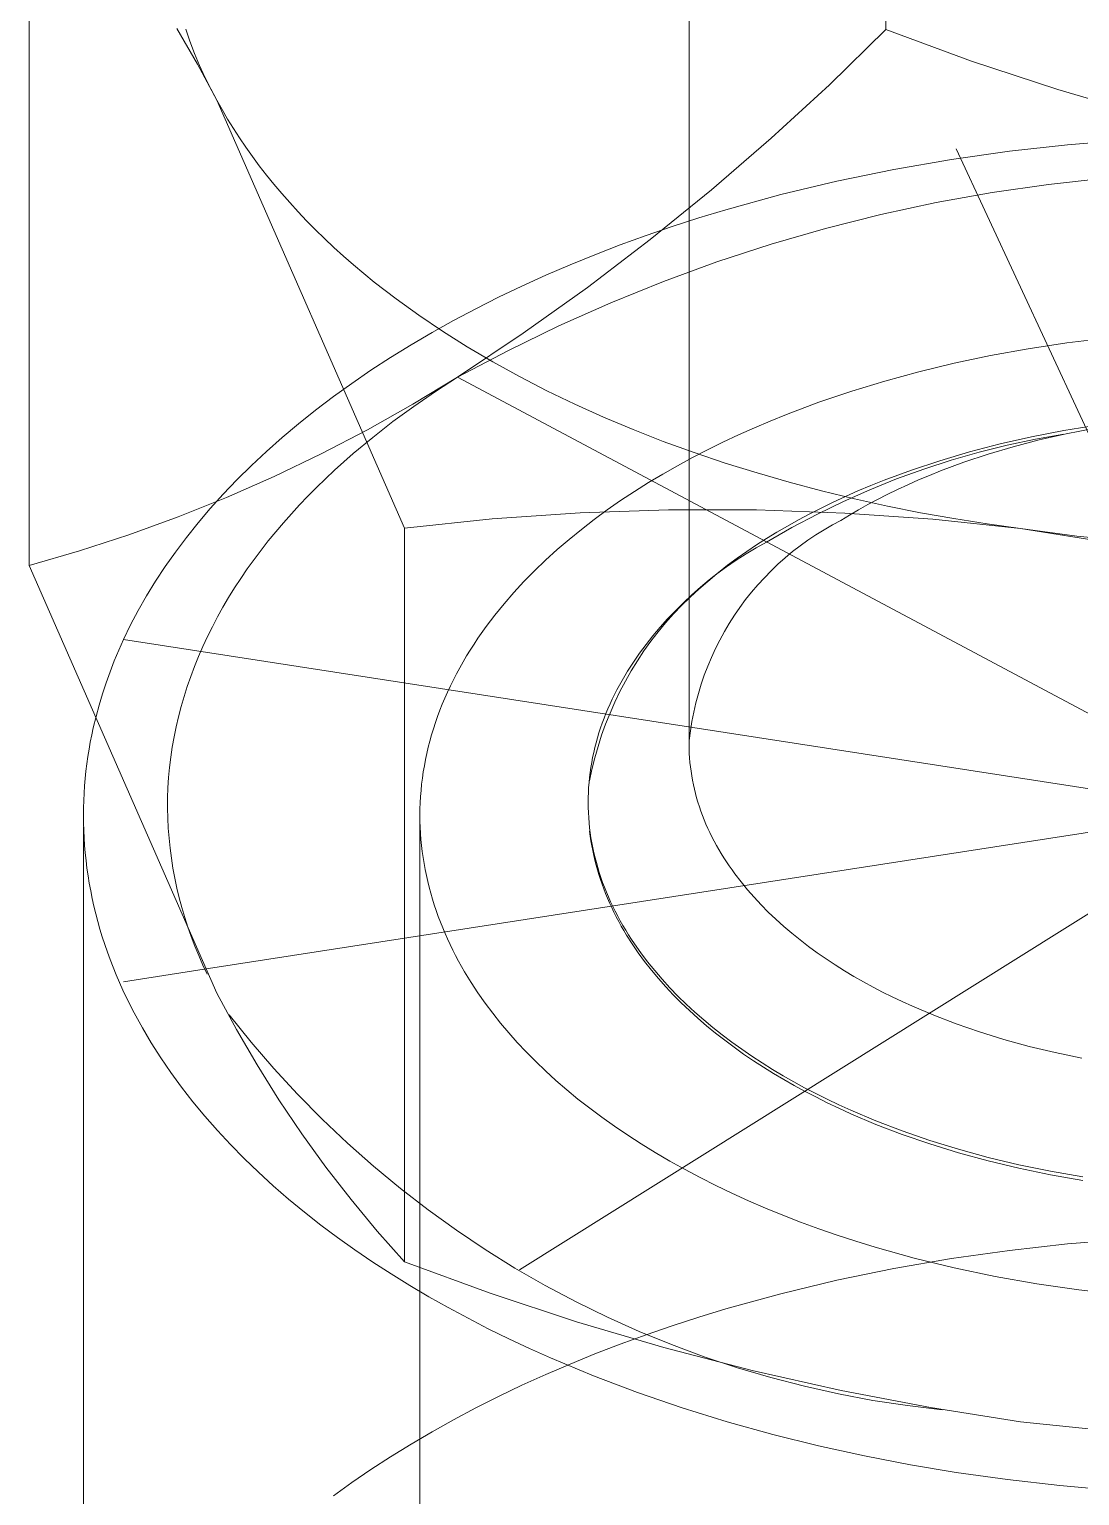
# Model space of a CAD drawing. Header units: millimetres. Extents: x -263 to 4879, y -277 to 2995.
# Drawn here: x 4112.96 to 4118.52, y 1898.3 to 1906.08 of the extents above; entities that cross this region are included whole.
import ezdxf

# ---------------------------------------------------------------- set-up
doc = ezdxf.new("R2010")
doc.units = ezdxf.units.MM
doc.layers.add('ZANO_R', color=7, linetype='Continuous', lineweight=0)

msp = doc.modelspace()

# ---------------------------------------------------------------- linework, layer by layer
at = {"layer": 'ZANO_R'}
for p, q in [((4117.4965, 1909.9619), (4117.4965, 1906.0735)), ((4116.4533, 1902.2845), (4116.4533, 1909.6102)), ((4112.9552, 1903.2334), (4112.9552, 1907.1218)), ((4113.7374, 1906.0789), (4113.8469, 1905.8908)), ((4113.8067, 1906.0115), (4113.7846, 1906.0766)), ((4117.4965, 1906.0735), (4117.1968, 1905.7814)), ((4117.4965, 1906.0735), (4117.9499, 1905.9069)), ((4113.8311, 1905.9472), (4113.8067, 1906.0115)), ((4113.8576, 1905.8837), (4113.8311, 1905.9472)), ((4113.8469, 1905.8908), (4113.95, 1905.6992)), ((4113.8863, 1905.8212), (4113.8576, 1905.8837)), ((4117.9499, 1905.9069), (4118.4085, 1905.7553)), ((4113.9171, 1905.7597), (4113.8863, 1905.8212)), ((4113.95, 1905.6992), (4113.9171, 1905.7597)), ((4117.1968, 1905.7814), (4116.8884, 1905.4984)), ((4118.4085, 1905.7553), (4118.8717, 1905.6187)), ((4113.9777, 1905.6493), (4113.95, 1905.6992)), ((4113.95, 1905.6992), (4114.9448, 1903.431)), ((4114.0068, 1905.5994), (4113.9777, 1905.6493)), ((4114.0374, 1905.5496), (4114.0068, 1905.5994)), ((4114.0695, 1905.5), (4114.0374, 1905.5496)), ((4114.1031, 1905.4504), (4114.0695, 1905.5)), ((4116.8884, 1905.4984), (4116.5716, 1905.225)), ((4118.7686, 1905.4887), (4118.4602, 1905.4635)), ((4114.1381, 1905.4009), (4114.1031, 1905.4504)), ((4118.1515, 1905.4292), (4117.8438, 1905.3856)), ((4121.0234, 1898.6476), (4117.87, 1905.4421)), ((4118.4602, 1905.4635), (4118.1515, 1905.4292)), ((4114.1747, 1905.3516), (4114.1381, 1905.4009)), ((4114.2128, 1905.3025), (4114.1747, 1905.3516)), ((4117.5384, 1905.3327), (4117.2364, 1905.2704)), ((4117.8438, 1905.3856), (4117.5384, 1905.3327)), ((4114.2523, 1905.2536), (4114.2128, 1905.3025)), ((4114.2933, 1905.205), (4114.2523, 1905.2536)), ((4117.2364, 1905.2704), (4116.9393, 1905.199)), ((4118.0605, 1905.2097), (4118.3587, 1905.2527)), ((4118.3587, 1905.2527), (4118.6583, 1905.2855)), ((4114.3358, 1905.1565), (4114.2933, 1905.205)), ((4116.5716, 1905.225), (4116.2466, 1904.9612)), ((4116.9393, 1905.199), (4116.6481, 1905.1186)), ((4117.7639, 1905.1564), (4118.0605, 1905.2097)), ((4114.3798, 1905.1084), (4114.3358, 1905.1565)), ((4114.4253, 1905.0605), (4114.3798, 1905.1084)), ((4116.6481, 1905.1186), (4116.5051, 1905.0752)), ((4117.4693, 1905.0929), (4117.7639, 1905.1564)), ((4114.4723, 1905.0129), (4114.4253, 1905.0605)), ((4116.3641, 1905.0296), (4116.2252, 1904.9819)), ((4116.5051, 1905.0752), (4116.3641, 1905.0296)), ((4116.8875, 1904.9358), (4117.177, 1905.0193)), ((4117.177, 1905.0193), (4117.4693, 1905.0929)), ((4114.5207, 1904.9657), (4114.4723, 1905.0129)), ((4114.5705, 1904.9188), (4114.5207, 1904.9657)), ((4116.2466, 1904.9612), (4115.9138, 1904.7074)), ((4116.2252, 1904.9819), (4116.0885, 1904.9321)), ((4114.6218, 1904.8723), (4114.5705, 1904.9188)), ((4114.6746, 1904.8262), (4114.6218, 1904.8723)), ((4115.9542, 1904.8804), (4115.8223, 1904.8267)), ((4116.0885, 1904.9321), (4115.9542, 1904.8804)), ((4116.601, 1904.8423), (4116.8875, 1904.9358)), ((4114.7843, 1904.7353), (4114.6746, 1904.8262)), ((4115.8223, 1904.8267), (4115.6931, 1904.7712)), ((4116.3179, 1904.739), (4116.601, 1904.8423)), ((4114.8995, 1904.6462), (4114.7843, 1904.7353)), ((4115.5666, 1904.7138), (4115.443, 1904.6547)), ((4115.6931, 1904.7712), (4115.5666, 1904.7138)), ((4115.9138, 1904.7074), (4115.5734, 1904.4638)), ((4116.0385, 1904.6261), (4116.3179, 1904.739)), ((4115.0202, 1904.5592), (4114.8995, 1904.6462)), ((4115.443, 1904.6547), (4115.3223, 1904.594)), ((4115.1461, 1904.4743), (4115.0202, 1904.5592)), ((4115.3223, 1904.594), (4115.2047, 1904.5316)), ((4115.7631, 1904.5036), (4116.0385, 1904.6261)), ((4115.2047, 1904.5316), (4115.0902, 1904.4677)), ((4115.277, 1904.3918), (4115.1461, 1904.4743)), ((4115.4922, 1904.3717), (4115.7631, 1904.5036)), ((4114.9789, 1904.4024), (4114.8709, 1904.3357)), ((4115.0902, 1904.4677), (4114.9789, 1904.4024)), ((4115.5734, 1904.4638), (4115.2259, 1904.2306)), ((4115.5532, 1899.5003), (4123.419, 1904.4196)), ((4118.2509, 1904.3818), (4118.4561, 1904.4129)), ((4118.4561, 1904.4129), (4118.6664, 1904.4387)), ((4114.8709, 1904.3357), (4114.7663, 1904.2677)), ((4115.2259, 1904.2306), (4115.4922, 1904.3717)), ((4115.4128, 1904.3118), (4115.277, 1904.3918)), ((4117.8583, 1904.3049), (4118.0515, 1904.3457)), ((4118.0515, 1904.3457), (4118.2509, 1904.3818)), ((4114.7663, 1904.2677), (4114.6651, 1904.1985)), ((4115.5532, 1904.2344), (4115.4128, 1904.3118)), ((4117.4917, 1904.2107), (4117.6716, 1904.2598)), ((4117.6716, 1904.2598), (4117.8583, 1904.3049)), ((4114.6651, 1904.1985), (4114.5674, 1904.1282)), ((4115.2259, 1904.2306), (4114.9894, 1904.0873)), ((4115.1083, 1904.1548), (4115.2259, 1904.2306)), ((4123.7464, 1899.6893), (4115.2259, 1904.2306)), ((4115.6981, 1904.1597), (4115.5532, 1904.2344)), ((4117.3159, 1904.1571), (4117.4917, 1904.2107)), ((4114.5674, 1904.1282), (4114.4732, 1904.0568)), ((4114.9894, 1904.0873), (4114.7483, 1903.9518)), ((4114.994, 1904.0764), (4115.1083, 1904.1548)), ((4115.8471, 1904.088), (4115.6981, 1904.1597)), ((4116, 1904.0192), (4115.8471, 1904.088)), ((4116.9689, 1904.0332), (4117.1413, 1904.098)), ((4117.1413, 1904.098), (4117.3159, 1904.1571)), ((4114.4732, 1904.0568), (4114.3826, 1903.9845)), ((4114.883, 1903.9954), (4114.994, 1904.0764)), ((4116.1566, 1903.9535), (4116, 1904.0192)), ((4116.8836, 1903.9987), (4116.9689, 1904.0332)), ((4114.3826, 1903.9845), (4114.2955, 1903.9113)), ((4114.7483, 1903.9518), (4114.5029, 1903.8243)), ((4114.7758, 1903.9118), (4114.883, 1903.9954)), ((4116.3165, 1903.891), (4116.1566, 1903.9535)), ((4116.7155, 1903.9254), (4116.7991, 1903.9628)), ((4116.7991, 1903.9628), (4116.8836, 1903.9987)), ((4118.4406, 1903.948), (4118.2689, 1903.9149)), ((4118.4406, 1903.9295), (4118.2897, 1903.9027)), ((4118.4515, 1903.9304), (4118.3093, 1903.8983)), ((4118.6161, 1903.9763), (4118.4406, 1903.948)), ((4118.5974, 1903.9586), (4118.4515, 1903.9304)), ((4114.2955, 1903.9113), (4114.2121, 1903.8374)), ((4114.6724, 1903.8259), (4114.7758, 1903.9118)), ((4116.4795, 1903.8318), (4116.3165, 1903.891)), ((4116.5514, 1903.8465), (4116.6329, 1903.8867)), ((4116.6329, 1903.8867), (4116.7155, 1903.9254)), ((4118.1017, 1903.8771), (4117.9394, 1903.8348)), ((4118.1397, 1903.8707), (4117.9909, 1903.8335)), ((4118.1714, 1903.8624), (4118.0381, 1903.823)), ((4118.2689, 1903.9149), (4118.1017, 1903.8771)), ((4118.2897, 1903.9027), (4118.1397, 1903.8707)), ((4118.3093, 1903.8983), (4118.1714, 1903.8624)), ((4114.2121, 1903.8374), (4114.1323, 1903.7627)), ((4114.5029, 1903.8243), (4114.2535, 1903.7049)), ((4114.5732, 1903.7376), (4114.6724, 1903.8259)), ((4116.392, 1903.7621), (4116.471, 1903.805)), ((4116.471, 1903.805), (4116.5514, 1903.8465)), ((4116.6452, 1903.7759), (4116.4795, 1903.8318)), ((4116.8133, 1903.7234), (4116.6452, 1903.7759)), ((4117.7825, 1903.7885), (4117.6316, 1903.7383)), ((4117.8435, 1903.7912), (4117.6976, 1903.7439)), ((4117.9394, 1903.8348), (4117.7825, 1903.7885)), ((4117.9098, 1903.7803), (4117.7867, 1903.7347)), ((4117.9909, 1903.8335), (4117.8435, 1903.7912)), ((4118.0381, 1903.823), (4117.9098, 1903.7803)), ((4114.2535, 1903.7049), (4114.0003, 1903.5937)), ((4114.1323, 1903.7627), (4114.0562, 1903.6874)), ((4114.5252, 1903.6926), (4114.5732, 1903.7376)), ((4116.238, 1903.6722), (4116.3142, 1903.7178)), ((4116.3142, 1903.7178), (4116.392, 1903.7621)), ((4116.9837, 1903.6744), (4116.8133, 1903.7234)), ((4117.6316, 1903.7383), (4117.4868, 1903.6847)), ((4117.6976, 1903.7439), (4117.5535, 1903.6915)), ((4117.7273, 1903.7109), (4117.6692, 1903.6864)), ((4117.7867, 1903.7347), (4117.7273, 1903.7109)), ((4114.0562, 1903.6874), (4113.9837, 1903.6116)), ((4114.4326, 1903.601), (4114.4783, 1903.6471)), ((4114.4783, 1903.6471), (4114.5252, 1903.6926)), ((4116.0903, 1903.5769), (4116.1633, 1903.6252)), ((4116.1633, 1903.6252), (4116.238, 1903.6722)), ((4117.1558, 1903.6288), (4116.9837, 1903.6744)), ((4117.3295, 1903.5867), (4117.1558, 1903.6288)), ((4117.4112, 1903.6343), (4117.271, 1903.5721)), ((4117.3486, 1903.6279), (4117.282, 1903.5984)), ((4117.4169, 1903.6567), (4117.3486, 1903.6279)), ((4117.5535, 1903.6915), (4117.4112, 1903.6343)), ((4117.4868, 1903.6847), (4117.4169, 1903.6567)), ((4117.5574, 1903.6358), (4117.5038, 1903.6096)), ((4117.6126, 1903.6614), (4117.5574, 1903.6358)), ((4117.6692, 1903.6864), (4117.6126, 1903.6614)), ((4114.0003, 1903.5937), (4113.7436, 1903.4908)), ((4113.9837, 1903.6116), (4113.9148, 1903.5353)), ((4114.3447, 1903.5073), (4114.388, 1903.5544)), ((4114.388, 1903.5544), (4114.4326, 1903.601)), ((4116.0191, 1903.5274), (4116.0903, 1903.5769)), ((4117.271, 1903.5721), (4117.1331, 1903.5052)), ((4117.2171, 1903.5682), (4117.1539, 1903.5375)), ((4117.282, 1903.5984), (4117.2171, 1903.5682)), ((4117.5044, 1903.5481), (4117.3295, 1903.5867)), ((4117.4008, 1903.5559), (4117.3516, 1903.5283)), ((4117.4515, 1903.583), (4117.4008, 1903.5559)), ((4117.5038, 1903.6096), (4117.4515, 1903.583)), ((4117.6802, 1903.513), (4117.5044, 1903.5481)), ((4113.7436, 1903.4908), (4113.4837, 1903.3964)), ((4113.9148, 1903.5353), (4113.8496, 1903.4586)), ((4114.3025, 1903.4597), (4114.3447, 1903.5073)), ((4114.9448, 1903.431), (4115.4099, 1903.4795)), ((4115.4099, 1903.4795), (4115.8765, 1903.5117)), ((4115.8765, 1903.5117), (4116.3438, 1903.5277)), ((4115.8823, 1903.4246), (4115.9497, 1903.4766)), ((4115.9497, 1903.4766), (4116.0191, 1903.5274)), ((4116.3438, 1903.5277), (4116.8114, 1903.5273)), ((4116.8114, 1903.5273), (4117.2788, 1903.5107)), ((4117.0328, 1903.4742), (4116.9749, 1903.4419)), ((4117.1331, 1903.5052), (4116.9975, 1903.4336)), ((4117.0925, 1903.5061), (4117.0328, 1903.4742)), ((4117.1539, 1903.5375), (4117.0925, 1903.5061)), ((4117.2577, 1903.4722), (4117.2127, 1903.4482)), ((4117.3039, 1903.5004), (4117.2577, 1903.4722)), ((4117.2788, 1903.5107), (4117.7452, 1903.4778)), ((4117.3516, 1903.5283), (4117.3039, 1903.5004)), ((4117.8567, 1903.4814), (4117.6802, 1903.513)), ((4117.7452, 1903.4778), (4118.2103, 1903.4286)), ((4118.0335, 1903.4533), (4117.8567, 1903.4814)), ((4113.4837, 1903.3964), (4113.2208, 1903.3106)), ((4113.8496, 1903.4586), (4113.788, 1903.3817)), ((4114.222, 1903.3631), (4114.2616, 1903.4116)), ((4114.2616, 1903.4116), (4114.3025, 1903.4597)), ((4114.9448, 1903.431), (4114.9448, 1899.5426)), ((4115.8169, 1903.3714), (4115.8823, 1903.4246)), ((4116.9975, 1903.4336), (4116.8644, 1903.3573)), ((4116.9188, 1903.409), (4116.8644, 1903.3758)), ((4116.9749, 1903.4419), (4116.9188, 1903.409)), ((4117.1254, 1903.3958), (4117.0832, 1903.3674)), ((4117.1686, 1903.4228), (4117.1254, 1903.3958)), ((4117.2127, 1903.4482), (4117.1686, 1903.4228)), ((4118.2103, 1903.4286), (4118.0335, 1903.4533)), ((4118.509, 1903.389), (4118.2103, 1903.4286)), ((4118.2103, 1903.4286), (4118.6874, 1903.3535)), ((4118.809, 1903.3597), (4118.509, 1903.389)), ((4113.2208, 1903.3106), (4112.9552, 1903.2334)), ((4113.788, 1903.3817), (4113.7299, 1903.3045)), ((4114.1466, 1903.2647), (4114.1836, 1903.3141)), ((4114.1836, 1903.3141), (4114.222, 1903.3631)), ((4115.6926, 1903.2617), (4115.7536, 1903.3171)), ((4115.7536, 1903.3171), (4115.8169, 1903.3714)), ((4116.8094, 1903.3271), (4116.7555, 1903.2951)), ((4116.8114, 1903.3418), (4116.7591, 1903.3069)), ((4116.8644, 1903.3573), (4116.8094, 1903.3271)), ((4116.8644, 1903.3758), (4116.8114, 1903.3418)), ((4117.0419, 1903.3376), (4117.0017, 1903.3063)), ((4117.0832, 1903.3674), (4117.0419, 1903.3376)), ((4113.95, 1900.9652), (4112.9552, 1903.2334)), ((4113.7299, 1903.3045), (4113.6754, 1903.2271)), ((4114.1109, 1903.2148), (4114.1466, 1903.2647)), ((4115.6339, 1903.2052), (4115.6926, 1903.2617)), ((4116.6576, 1903.2341), (4116.6083, 1903.1963)), ((4116.7027, 1903.2612), (4116.6512, 1903.2255)), ((4116.7079, 1903.271), (4116.6576, 1903.2341)), ((4116.7555, 1903.2951), (4116.7027, 1903.2612)), ((4116.7591, 1903.3069), (4116.7079, 1903.271)), ((4116.9245, 1903.2399), (4116.8877, 1903.2047)), ((4116.9625, 1903.2738), (4116.9245, 1903.2399)), ((4117.0017, 1903.3063), (4116.9625, 1903.2738)), ((4113.6754, 1903.2271), (4113.6245, 1903.1497)), ((4114.0436, 1903.1141), (4114.0766, 1903.1646)), ((4114.0766, 1903.1646), (4114.1109, 1903.2148)), ((4115.5775, 1903.1478), (4115.6339, 1903.2052)), ((4116.5603, 1903.1575), (4116.5134, 1903.1177)), ((4116.6008, 1903.1881), (4116.5518, 1903.1489)), ((4116.6083, 1903.1963), (4116.5603, 1903.1575)), ((4116.6512, 1903.2255), (4116.6008, 1903.1881)), ((4116.8521, 1903.1683), (4116.8178, 1903.1307)), ((4116.8877, 1903.2047), (4116.8521, 1903.1683)), ((4113.6245, 1903.1497), (4113.577, 1903.0723)), ((4114.012, 1903.0631), (4114.0436, 1903.1141)), ((4115.4722, 1903.03), (4115.5236, 1903.0893)), ((4115.5236, 1903.0893), (4115.5775, 1903.1478)), ((4116.4678, 1903.077), (4116.4236, 1903.0354)), ((4116.5042, 1903.1081), (4116.458, 1903.0657)), ((4116.5134, 1903.1177), (4116.4678, 1903.077)), ((4116.5518, 1903.1489), (4116.5042, 1903.1081)), ((4116.7847, 1903.0919), (4116.7531, 1903.0521)), ((4116.8178, 1903.1307), (4116.7847, 1903.0919)), ((4113.577, 1903.0723), (4113.5329, 1902.9949)), ((4113.953, 1902.9603), (4113.9818, 1903.0118)), ((4113.9818, 1903.0118), (4114.012, 1903.0631)), ((4115.4233, 1902.9699), (4115.4722, 1903.03)), ((4116.4133, 1903.0217), (4116.3702, 1902.9761)), ((4116.4236, 1903.0354), (4116.3808, 1902.9929)), ((4116.458, 1903.0657), (4116.4133, 1903.0217)), ((4116.7227, 1903.0111), (4116.6939, 1902.9692)), ((4116.7531, 1903.0521), (4116.7227, 1903.0111)), ((4113.5329, 1902.9949), (4113.4922, 1902.9176)), ((4113.9257, 1902.9084), (4113.953, 1902.9603)), ((4115.3772, 1902.9089), (4115.4233, 1902.9699)), ((4116.3286, 1902.9292), (4116.2887, 1902.8808)), ((4116.3394, 1902.9496), (4116.2997, 1902.9054)), ((4116.3702, 1902.9761), (4116.3286, 1902.9292)), ((4116.3808, 1902.9929), (4116.3394, 1902.9496)), ((4116.6664, 1902.9263), (4116.6404, 1902.8825)), ((4116.6939, 1902.9692), (4116.6664, 1902.9263)), ((4113.4922, 1902.9176), (4113.4548, 1902.8406)), ((4113.8753, 1902.8038), (4113.8998, 1902.8562)), ((4113.8822, 1901.093), (4125.5174, 1902.893)), ((4113.8998, 1902.8562), (4113.9257, 1902.9084)), ((4115.313, 1902.8162), (4115.3337, 1902.8473)), ((4115.3337, 1902.8473), (4115.3772, 1902.9089)), ((4116.2616, 1902.8603), (4116.2251, 1902.8145)), ((4116.2887, 1902.8808), (4116.2505, 1902.831)), ((4116.2997, 1902.9054), (4116.2616, 1902.8603)), ((4116.6404, 1902.8825), (4116.616, 1902.8378)), ((4113.4294, 1902.7842), (4113.4055, 1902.7271)), ((4113.4548, 1902.8406), (4113.4294, 1902.7842)), ((4125.4354, 1900.9872), (4113.4548, 1902.8406)), ((4113.8524, 1902.7511), (4113.8753, 1902.8038)), ((4115.2737, 1902.7535), (4115.293, 1902.7849)), ((4115.293, 1902.7849), (4115.313, 1902.8162)), ((4116.1905, 1902.7679), (4116.1576, 1902.7205)), ((4116.214, 1902.78), (4116.1793, 1902.7278)), ((4116.2251, 1902.8145), (4116.1905, 1902.7679)), ((4116.2505, 1902.831), (4116.214, 1902.78)), ((4116.5931, 1902.7924), (4116.5717, 1902.7461)), ((4116.616, 1902.8378), (4116.5931, 1902.7924)), ((4113.4055, 1902.7271), (4113.383, 1902.6693)), ((4113.8109, 1902.6452), (4113.8309, 1902.6983)), ((4113.8309, 1902.6983), (4113.8524, 1902.7511)), ((4115.2199, 1902.6584), (4115.2371, 1902.6903)), ((4115.2371, 1902.6903), (4115.255, 1902.7219)), ((4115.255, 1902.7219), (4115.2737, 1902.7535)), ((4116.1576, 1902.7205), (4116.1267, 1902.6725)), ((4116.1793, 1902.7278), (4116.1464, 1902.6744)), ((4116.552, 1902.6992), (4116.5338, 1902.6516)), ((4116.5717, 1902.7461), (4116.552, 1902.6992)), ((4113.3621, 1902.611), (4113.3428, 1902.5521)), ((4113.383, 1902.6693), (4113.3621, 1902.611)), ((4113.7924, 1902.592), (4113.8109, 1902.6452)), ((4115.1877, 1902.5945), (4115.2035, 1902.6265)), ((4115.2035, 1902.6265), (4115.2199, 1902.6584)), ((4116.0977, 1902.6237), (4116.0839, 1902.5992)), ((4116.1154, 1902.6199), (4116.0863, 1902.5643)), ((4116.1119, 1902.6482), (4116.0977, 1902.6237)), ((4116.1267, 1902.6725), (4116.1119, 1902.6482)), ((4116.1464, 1902.6744), (4116.1154, 1902.6199)), ((4116.5338, 1902.6516), (4116.5173, 1902.6034)), ((4113.3428, 1902.5521), (4113.325, 1902.4927)), ((4113.7599, 1902.485), (4113.7754, 1902.5386)), ((4113.7754, 1902.5386), (4113.7924, 1902.592)), ((4115.1448, 1902.4977), (4115.1584, 1902.5301)), ((4115.1584, 1902.5301), (4115.1727, 1902.5623)), ((4115.1727, 1902.5623), (4115.1877, 1902.5945)), ((4116.0579, 1902.5495), (4116.0457, 1902.5245)), ((4116.0707, 1902.5744), (4116.0579, 1902.5495)), ((4116.0863, 1902.5643), (4116.0591, 1902.5078)), ((4116.0839, 1902.5992), (4116.0707, 1902.5744)), ((4116.5024, 1902.5547), (4116.4893, 1902.5055)), ((4116.5173, 1902.6034), (4116.5024, 1902.5547)), ((4113.325, 1902.4927), (4113.3088, 1902.4329)), ((4113.7459, 1902.4314), (4113.7599, 1902.485)), ((4115.1199, 1902.4328), (4115.132, 1902.4653)), ((4115.132, 1902.4653), (4115.1448, 1902.4977)), ((4116.0229, 1902.474), (4116.0123, 1902.4486)), ((4116.034, 1902.4993), (4116.0229, 1902.474)), ((4116.0591, 1902.5078), (4116.0339, 1902.4504)), ((4116.0457, 1902.5245), (4116.034, 1902.4993)), ((4116.4778, 1902.4559), (4116.468, 1902.406)), ((4116.4893, 1902.5055), (4116.4778, 1902.4559)), ((4113.3088, 1902.4329), (4113.2943, 1902.3728)), ((4113.7225, 1902.3239), (4113.7334, 1902.3777)), ((4113.7334, 1902.3777), (4113.7459, 1902.4314)), ((4115.0979, 1902.3677), (4115.1085, 1902.4003)), ((4115.1085, 1902.4003), (4115.1199, 1902.4328)), ((4115.9926, 1902.3974), (4115.9837, 1902.3716)), ((4116.0106, 1902.3921), (4115.9894, 1902.3331)), ((4116.0022, 1902.423), (4115.9926, 1902.3974)), ((4116.0123, 1902.4486), (4116.0022, 1902.423)), ((4116.0339, 1902.4504), (4116.0106, 1902.3921)), ((4116.468, 1902.406), (4116.4599, 1902.3557)), ((4113.2786, 1902.297), (4113.2718, 1902.2588)), ((4113.2861, 1902.335), (4113.2786, 1902.297)), ((4113.2943, 1902.3728), (4113.2861, 1902.335)), ((4113.713, 1902.2701), (4113.7225, 1902.3239)), ((4115.0704, 1902.2696), (4115.0788, 1902.3023)), ((4115.0788, 1902.3023), (4115.088, 1902.335)), ((4115.088, 1902.335), (4115.0979, 1902.3677)), ((4115.9674, 1902.3197), (4115.9601, 1902.2937)), ((4115.9753, 1902.3457), (4115.9674, 1902.3197)), ((4115.9894, 1902.3331), (4115.9703, 1902.2734)), ((4115.9837, 1902.3716), (4115.9753, 1902.3457)), ((4116.4599, 1902.3557), (4116.4535, 1902.3052)), ((4113.2657, 1902.2204), (4113.2602, 1902.1819)), ((4113.2718, 1902.2588), (4113.2657, 1902.2204)), ((4113.7051, 1902.2162), (4113.713, 1902.2701)), ((4115.0558, 1902.2041), (4115.0627, 1902.2369)), ((4115.0627, 1902.2369), (4115.0704, 1902.2696)), ((4115.9473, 1902.2413), (4115.9417, 1902.215)), ((4115.9534, 1902.2675), (4115.9473, 1902.2413)), ((4115.9703, 1902.2734), (4115.9532, 1902.213)), ((4115.9601, 1902.2937), (4115.9534, 1902.2675)), ((4116.4533, 1902.2845), (4116.4536, 1902.2607)), ((4116.4536, 1902.2607), (4116.4544, 1902.237)), ((4116.4544, 1902.237), (4116.4558, 1902.2132)), ((4113.2554, 1902.1433), (4113.2514, 1902.1044)), ((4113.2602, 1902.1819), (4113.2554, 1902.1433)), ((4113.6938, 1902.1085), (4113.6987, 1902.1623)), ((4113.6987, 1902.1623), (4113.7051, 1902.2162)), ((4115.0441, 1902.1386), (4115.0496, 1902.1713)), ((4115.0496, 1902.1713), (4115.0558, 1902.2041)), ((4115.9382, 1902.1521), (4115.9253, 1902.0907)), ((4115.9323, 1902.1622), (4115.9285, 1902.1358)), ((4115.9367, 1902.1886), (4115.9323, 1902.1622)), ((4115.9417, 1902.215), (4115.9367, 1902.1886)), ((4115.9532, 1902.213), (4115.9382, 1902.1521)), ((4116.4558, 1902.2132), (4116.4578, 1902.1895)), ((4116.4578, 1902.1895), (4116.4603, 1902.1658)), ((4116.4603, 1902.1658), (4116.4633, 1902.1421)), ((4116.4633, 1902.1421), (4116.467, 1902.1184)), ((4113.2481, 1902.0655), (4113.2455, 1902.0263)), ((4113.2514, 1902.1044), (4113.2481, 1902.0655)), ((4113.6904, 1902.0547), (4113.6938, 1902.1085)), ((4115.032, 1902.0404), (4115.0353, 1902.0731)), ((4115.0353, 1902.0731), (4115.0393, 1902.1058)), ((4115.0393, 1902.1058), (4115.0441, 1902.1386)), ((4115.9227, 1902.0827), (4115.9206, 1902.0561)), ((4115.9253, 1902.1092), (4115.9227, 1902.0827)), ((4115.9285, 1902.1358), (4115.9253, 1902.1092)), ((4116.467, 1902.1184), (4116.4711, 1902.0948)), ((4116.4711, 1902.0948), (4116.4759, 1902.0712)), ((4116.4759, 1902.0712), (4116.4811, 1902.0477)), ((4113.2436, 1901.9871), (4113.2425, 1901.9477)), ((4113.2455, 1902.0263), (4113.2436, 1901.9871)), ((4113.6881, 1901.9473), (4113.6885, 1902.0009)), ((4113.6885, 1902.0009), (4113.6904, 1902.0547)), ((4115.0276, 1901.9751), (4115.0295, 1902.0078)), ((4115.0295, 1902.0078), (4115.032, 1902.0404)), ((4115.9184, 1902.0028), (4115.9181, 1901.9762)), ((4115.9192, 1902.0295), (4115.9184, 1902.0028)), ((4115.9206, 1902.0561), (4115.9192, 1902.0295)), ((4116.4811, 1902.0477), (4116.487, 1902.0243)), ((4116.487, 1902.0243), (4116.4933, 1902.0009)), ((4116.4933, 1902.0009), (4116.5002, 1901.9776)), ((4113.2425, 1901.9477), (4113.2421, 1901.9082)), ((4113.2421, 1901.9082), (4113.2425, 1901.8686)), ((4113.6892, 1901.8937), (4113.6881, 1901.9473)), ((4115.0261, 1901.9101), (4115.0265, 1901.9426)), ((4115.0264, 1901.8776), (4115.0261, 1901.9101)), ((4115.0265, 1901.9426), (4115.0276, 1901.9751)), ((4115.9181, 1901.9762), (4115.9185, 1901.9495)), ((4115.9185, 1901.9495), (4115.9194, 1901.9229)), ((4115.9194, 1901.9229), (4115.9209, 1901.8962)), ((4116.5002, 1901.9776), (4116.5077, 1901.9543)), ((4116.5077, 1901.9543), (4116.5157, 1901.9312)), ((4116.5157, 1901.9312), (4116.5242, 1901.9081)), ((4116.5242, 1901.9081), (4116.5332, 1901.8851)), ((4113.2421, 1896.081), (4113.2421, 1901.8464)), ((4113.2425, 1901.8686), (4113.2436, 1901.8288)), ((4113.6918, 1901.8403), (4113.6892, 1901.8937)), ((4113.6958, 1901.787), (4113.6918, 1901.8403)), ((4115.0261, 1899.5126), (4115.0261, 1901.8776)), ((4115.0274, 1901.8452), (4115.0264, 1901.8776)), ((4115.0291, 1901.8129), (4115.0274, 1901.8452)), ((4115.9209, 1901.8962), (4115.9231, 1901.8696)), ((4115.9231, 1901.8696), (4115.9258, 1901.843)), ((4115.9258, 1901.843), (4115.9292, 1901.8164)), ((4116.5332, 1901.8851), (4116.5428, 1901.8623)), ((4116.5428, 1901.8623), (4116.5529, 1901.8395)), ((4116.5529, 1901.8395), (4116.5634, 1901.8168)), ((4113.2436, 1901.8288), (4113.2455, 1901.789)), ((4113.2455, 1901.789), (4113.2481, 1901.7491)), ((4113.7013, 1901.7338), (4113.6958, 1901.787)), ((4115.0315, 1901.7807), (4115.0291, 1901.8129)), ((4115.0346, 1901.7486), (4115.0315, 1901.7807)), ((4115.9258, 1901.8245), (4115.929, 1901.7987)), ((4115.929, 1901.7987), (4115.9328, 1901.773)), ((4115.9292, 1901.8164), (4115.9331, 1901.7898)), ((4115.9328, 1901.773), (4115.9372, 1901.7473)), ((4115.9331, 1901.7898), (4115.9376, 1901.7633)), ((4115.9376, 1901.7633), (4115.9427, 1901.7368)), ((4116.5634, 1901.8168), (4116.5745, 1901.7943)), ((4116.5745, 1901.7943), (4116.5861, 1901.7719)), ((4116.5861, 1901.7719), (4116.5982, 1901.7496)), ((4113.2481, 1901.7491), (4113.2516, 1901.7091)), ((4113.2516, 1901.7091), (4113.2558, 1901.669)), ((4113.7083, 1901.6809), (4113.7013, 1901.7338)), ((4113.7167, 1901.6281), (4113.7083, 1901.6809)), ((4115.0384, 1901.7166), (4115.0346, 1901.7486)), ((4115.0428, 1901.6847), (4115.0384, 1901.7166)), ((4115.048, 1901.6529), (4115.0428, 1901.6847)), ((4115.9372, 1901.7473), (4115.9421, 1901.7216)), ((4115.9421, 1901.7216), (4115.9475, 1901.6961)), ((4115.9427, 1901.7368), (4115.9484, 1901.7104)), ((4115.9475, 1901.6961), (4115.9535, 1901.6705)), ((4115.9484, 1901.7104), (4115.9547, 1901.6841)), ((4115.9547, 1901.6841), (4115.9616, 1901.6578)), ((4116.5982, 1901.7496), (4116.6108, 1901.7275)), ((4116.6108, 1901.7275), (4116.6239, 1901.7055)), ((4116.6239, 1901.7055), (4116.6374, 1901.6836)), ((4116.6374, 1901.6836), (4116.6515, 1901.6619)), ((4113.2558, 1901.669), (4113.2608, 1901.6288)), ((4113.2608, 1901.6288), (4113.2666, 1901.5886)), ((4113.7264, 1901.5755), (4113.7167, 1901.6281)), ((4115.0537, 1901.6213), (4115.048, 1901.6529)), ((4115.0602, 1901.5898), (4115.0537, 1901.6213)), ((4115.9535, 1901.6705), (4115.96, 1901.645)), ((4115.96, 1901.645), (4115.9671, 1901.6196)), ((4115.9616, 1901.6578), (4115.9691, 1901.6316)), ((4115.9671, 1901.6196), (4115.9748, 1901.5943)), ((4115.9691, 1901.6316), (4115.9771, 1901.6054)), ((4115.9771, 1901.6054), (4115.9857, 1901.5794)), ((4116.6515, 1901.6619), (4116.6659, 1901.6404)), ((4116.6659, 1901.6404), (4116.6809, 1901.619)), ((4116.6809, 1901.619), (4116.6963, 1901.5977)), ((4116.6963, 1901.5977), (4116.7284, 1901.5558)), ((4113.2666, 1901.5886), (4113.2732, 1901.5483)), ((4113.2732, 1901.5483), (4113.2806, 1901.5079)), ((4113.7376, 1901.5232), (4113.7264, 1901.5755)), ((4113.7502, 1901.4712), (4113.7376, 1901.5232)), ((4115.0673, 1901.5584), (4115.0602, 1901.5898)), ((4115.075, 1901.5271), (4115.0673, 1901.5584)), ((4115.0834, 1901.496), (4115.075, 1901.5271)), ((4115.9748, 1901.5943), (4115.9829, 1901.569)), ((4115.9829, 1901.569), (4115.9917, 1901.5438)), ((4115.9857, 1901.5794), (4115.9949, 1901.5534)), ((4115.9917, 1901.5438), (4116.0009, 1901.5188)), ((4115.9949, 1901.5534), (4116.0046, 1901.5276)), ((4116.0046, 1901.5276), (4116.0149, 1901.5018)), ((4116.7284, 1901.5558), (4116.7622, 1901.5146)), ((4113.2806, 1901.5079), (4113.2888, 1901.4675)), ((4113.2888, 1901.4675), (4113.2978, 1901.4271)), ((4113.7642, 1901.4194), (4113.7502, 1901.4712)), ((4115.0924, 1901.4651), (4115.0834, 1901.496)), ((4115.1021, 1901.4343), (4115.0924, 1901.4651)), ((4116.0009, 1901.5188), (4116.0107, 1901.4938)), ((4116.0107, 1901.4938), (4116.021, 1901.4689)), ((4116.0149, 1901.5018), (4116.0258, 1901.4762)), ((4116.021, 1901.4689), (4116.0318, 1901.4441)), ((4116.0258, 1901.4762), (4116.0372, 1901.4507)), ((4116.0318, 1901.4441), (4116.0431, 1901.4194)), ((4116.0372, 1901.4507), (4116.0492, 1901.4253)), ((4116.7622, 1901.5146), (4116.7976, 1901.4741)), ((4116.7976, 1901.4741), (4116.8347, 1901.4344)), ((4113.2978, 1901.4271), (4113.3076, 1901.3866)), ((4113.3076, 1901.3866), (4113.3183, 1901.3461)), ((4113.7795, 1901.3679), (4113.7642, 1901.4194)), ((4113.7961, 1901.3167), (4113.7795, 1901.3679)), ((4115.1123, 1901.4037), (4115.1021, 1901.4343)), ((4115.1232, 1901.3732), (4115.1123, 1901.4037)), ((4115.1346, 1901.3429), (4115.1232, 1901.3732)), ((4116.0431, 1901.4194), (4116.055, 1901.3949)), ((4116.0492, 1901.4253), (4116.0617, 1901.4)), ((4116.055, 1901.3949), (4116.0673, 1901.3705)), ((4116.0617, 1901.4), (4116.0747, 1901.3748)), ((4116.0673, 1901.3705), (4116.0802, 1901.3462)), ((4116.0747, 1901.3748), (4116.0883, 1901.3498)), ((4116.8347, 1901.4344), (4116.8732, 1901.3955)), ((4116.8732, 1901.3955), (4116.9133, 1901.3574)), ((4113.3183, 1901.3461), (4113.3297, 1901.3056)), ((4113.3297, 1901.3056), (4113.342, 1901.2651)), ((4113.8141, 1901.2658), (4113.7961, 1901.3167)), ((4115.1467, 1901.3128), (4115.1346, 1901.3429)), ((4115.1593, 1901.2829), (4115.1467, 1901.3128)), ((4116.0802, 1901.3462), (4116.0935, 1901.322)), ((4116.0883, 1901.3498), (4116.1024, 1901.325)), ((4116.0935, 1901.322), (4116.1074, 1901.298)), ((4116.1024, 1901.325), (4116.117, 1901.3003)), ((4116.1074, 1901.298), (4116.1217, 1901.2741)), ((4116.117, 1901.3003), (4116.1321, 1901.2757)), ((4116.9133, 1901.3574), (4116.9547, 1901.3201)), ((4116.9547, 1901.3201), (4116.9974, 1901.2838)), ((4113.342, 1901.2651), (4113.3552, 1901.2246)), ((4113.3552, 1901.2246), (4113.3691, 1901.1841)), ((4113.8334, 1901.2153), (4113.8141, 1901.2658)), ((4113.8539, 1901.1651), (4113.8334, 1901.2153)), ((4115.1725, 1901.2532), (4115.1593, 1901.2829)), ((4115.1862, 1901.2237), (4115.1725, 1901.2532)), ((4115.2005, 1901.1944), (4115.1862, 1901.2237)), ((4116.1217, 1901.2741), (4116.1518, 1901.2267)), ((4116.1321, 1901.2757), (4116.1478, 1901.2513)), ((4116.1478, 1901.2513), (4116.1639, 1901.2271)), ((4116.1518, 1901.2267), (4116.1837, 1901.18)), ((4116.1639, 1901.2271), (4116.1976, 1901.1791)), ((4116.9974, 1901.2838), (4117.0413, 1901.2483)), ((4117.0413, 1901.2483), (4117.0864, 1901.2137)), ((4117.0864, 1901.2137), (4117.1326, 1901.1801)), ((4113.3691, 1901.1841), (4113.3839, 1901.1437)), ((4113.3839, 1901.1437), (4113.3995, 1901.1032)), ((4113.8757, 1901.1153), (4113.8539, 1901.1651)), ((4115.2154, 1901.1653), (4115.2005, 1901.1944)), ((4115.2308, 1901.1364), (4115.2154, 1901.1653)), ((4115.2631, 1901.0793), (4115.2308, 1901.1364)), ((4116.1837, 1901.18), (4116.2175, 1901.134)), ((4116.1976, 1901.1791), (4116.2333, 1901.1319)), ((4116.2175, 1901.134), (4116.253, 1901.0886)), ((4116.2333, 1901.1319), (4116.2708, 1901.0854)), ((4117.1326, 1901.1801), (4117.1799, 1901.1473)), ((4117.1799, 1901.1473), (4117.228, 1901.1155)), ((4113.3995, 1901.1032), (4113.4159, 1901.0628)), ((4113.4159, 1901.0628), (4113.4332, 1901.0225)), ((4113.4548, 1901.0269), (4113.8822, 1901.093)), ((4113.8987, 1901.0659), (4113.8757, 1901.1153)), ((4115.2975, 1901.023), (4115.2631, 1901.0793)), ((4116.253, 1901.0886), (4116.2902, 1901.044)), ((4116.2708, 1901.0854), (4116.3101, 1901.0398)), ((4117.228, 1901.1155), (4117.2771, 1901.0847)), ((4117.2771, 1901.0847), (4117.327, 1901.0548)), ((4117.327, 1901.0548), (4117.3776, 1901.0258)), ((4113.4332, 1901.0225), (4113.4513, 1900.9822)), ((4113.4513, 1900.9822), (4113.4703, 1900.9419)), ((4115.3338, 1900.9677), (4115.2975, 1901.023)), ((4116.2902, 1901.044), (4116.3291, 1901.0001)), ((4116.3101, 1901.0398), (4116.3511, 1900.9949)), ((4116.3291, 1901.0001), (4116.3695, 1900.957)), ((4116.3511, 1900.9949), (4116.3937, 1900.9509)), ((4117.3776, 1901.0258), (4117.4289, 1900.9979)), ((4117.4289, 1900.9979), (4117.4789, 1900.9718)), ((4113.4703, 1900.9419), (4113.5106, 1900.8617)), ((4114.0532, 1900.7736), (4113.95, 1900.9652)), ((4115.372, 1900.9133), (4115.3338, 1900.9677)), ((4115.4119, 1900.8599), (4115.372, 1900.9133)), ((4116.3695, 1900.957), (4116.4115, 1900.9147)), ((4116.3937, 1900.9509), (4116.4379, 1900.9077)), ((4116.4115, 1900.9147), (4116.4549, 1900.8733)), ((4116.4379, 1900.9077), (4116.4837, 1900.8655)), ((4117.4789, 1900.9718), (4117.5303, 1900.9462)), ((4117.5303, 1900.9462), (4117.5832, 1900.921)), ((4117.5832, 1900.921), (4117.6375, 1900.8963)), ((4113.5106, 1900.8617), (4113.5544, 1900.7817)), ((4114.1315, 1900.7066), (4114.0156, 1900.8508)), ((4115.4536, 1900.8075), (4115.4119, 1900.8599)), ((4116.4549, 1900.8733), (4116.4997, 1900.8327)), ((4116.4837, 1900.8655), (4116.5309, 1900.8242)), ((4116.4997, 1900.8327), (4116.5459, 1900.7929)), ((4116.5309, 1900.8242), (4116.5794, 1900.7838)), ((4117.6375, 1900.8963), (4117.7503, 1900.8486)), ((4117.7503, 1900.8486), (4117.8688, 1900.8032)), ((4113.5544, 1900.7817), (4113.6014, 1900.7022)), ((4114.1627, 1900.5855), (4114.0532, 1900.7736)), ((4115.4969, 1900.7561), (4115.4536, 1900.8075)), ((4115.5421, 1900.7052), (4115.4969, 1900.7561)), ((4116.5459, 1900.7929), (4116.5933, 1900.7541)), ((4116.5794, 1900.7838), (4116.6292, 1900.7444)), ((4116.5933, 1900.7541), (4116.6419, 1900.7162)), ((4116.6292, 1900.7444), (4116.6803, 1900.7059)), ((4117.8688, 1900.8032), (4117.9926, 1900.7605)), ((4117.9926, 1900.7605), (4118.1215, 1900.7207)), ((4113.6014, 1900.7022), (4113.6518, 1900.6232)), ((4114.2522, 1900.5664), (4114.1315, 1900.7066)), ((4115.5897, 1900.6545), (4115.5421, 1900.7052)), ((4116.6419, 1900.7162), (4116.6916, 1900.6791)), ((4116.6803, 1900.7059), (4116.7325, 1900.6684)), ((4116.6916, 1900.6791), (4116.7424, 1900.643)), ((4116.7325, 1900.6684), (4116.7858, 1900.632)), ((4118.1215, 1900.7207), (4118.2553, 1900.6841)), ((4118.2553, 1900.6841), (4118.3936, 1900.651)), ((4113.6518, 1900.6232), (4113.7054, 1900.5448)), ((4115.6398, 1900.604), (4115.5897, 1900.6545)), ((4115.6922, 1900.5538), (4115.6398, 1900.604)), ((4116.7424, 1900.643), (4116.7942, 1900.6079)), ((4116.7858, 1900.632), (4116.8401, 1900.5965)), ((4116.7942, 1900.6079), (4116.847, 1900.5736)), ((4116.8401, 1900.5965), (4116.8953, 1900.5621)), ((4118.3936, 1900.651), (4118.5361, 1900.6216)), ((4113.7054, 1900.5448), (4113.7623, 1900.4669)), ((4114.2784, 1900.4012), (4114.1627, 1900.5855)), ((4114.3775, 1900.4304), (4114.2522, 1900.5664)), ((4115.7471, 1900.5038), (4115.6922, 1900.5538)), ((4116.847, 1900.5736), (4116.9006, 1900.5404)), ((4116.8953, 1900.5621), (4116.9514, 1900.5286)), ((4116.9006, 1900.5404), (4116.955, 1900.5081)), ((4116.9514, 1900.5286), (4117.0083, 1900.4962)), ((4113.7623, 1900.4669), (4113.8224, 1900.3898)), ((4115.8044, 1900.4542), (4115.7471, 1900.5038)), ((4115.8641, 1900.405), (4115.8044, 1900.4542)), ((4116.955, 1900.5081), (4117.0101, 1900.4767)), ((4117.0083, 1900.4962), (4117.0659, 1900.4648)), ((4117.0101, 1900.4767), (4117.0659, 1900.4463)), ((4117.0659, 1900.4648), (4117.1247, 1900.4342)), ((4117.0659, 1900.4463), (4117.1247, 1900.4157)), ((4117.1247, 1900.4342), (4117.1852, 1900.404)), ((4113.8224, 1900.3898), (4113.8858, 1900.3134)), ((4114.4001, 1900.2208), (4114.2784, 1900.4012)), ((4114.5074, 1900.2987), (4114.3775, 1900.4304)), ((4115.9264, 1900.3562), (4115.8641, 1900.405)), ((4115.991, 1900.3079), (4115.9264, 1900.3562)), ((4117.1247, 1900.4157), (4117.1852, 1900.3855)), ((4117.1852, 1900.404), (4117.2474, 1900.3744)), ((4117.1852, 1900.3855), (4117.2474, 1900.3559)), ((4117.2474, 1900.3744), (4117.3112, 1900.3454)), ((4117.2474, 1900.3559), (4117.3112, 1900.3269)), ((4113.8858, 1900.3134), (4113.9522, 1900.2378)), ((4114.6417, 1900.1714), (4114.5074, 1900.2987)), ((4116.0581, 1900.2603), (4115.991, 1900.3079)), ((4117.3112, 1900.3454), (4117.444, 1900.2892)), ((4117.3112, 1900.3269), (4117.444, 1900.2707)), ((4117.444, 1900.2892), (4117.5833, 1900.2358)), ((4113.9522, 1900.2378), (4114.0218, 1900.1632)), ((4114.5277, 1900.0445), (4114.4001, 1900.2208)), ((4116.1277, 1900.2132), (4116.0581, 1900.2603)), ((4116.1996, 1900.1668), (4116.1277, 1900.2132)), ((4117.444, 1900.2707), (4117.5833, 1900.2173)), ((4117.5833, 1900.2358), (4117.729, 1900.1856)), ((4117.5833, 1900.2173), (4117.729, 1900.1671)), ((4114.0218, 1900.1632), (4114.0943, 1900.0894)), ((4114.7801, 1900.0487), (4114.6417, 1900.1714)), ((4116.274, 1900.1211), (4116.1996, 1900.1668)), ((4116.3507, 1900.0763), (4116.274, 1900.1211)), ((4117.729, 1900.1856), (4117.8807, 1900.1388)), ((4117.729, 1900.1671), (4117.8807, 1900.1203)), ((4117.8807, 1900.1388), (4118.0381, 1900.0957)), ((4117.8807, 1900.1203), (4118.0381, 1900.0772)), ((4114.0943, 1900.0894), (4114.1699, 1900.0167)), ((4114.6612, 1899.8727), (4114.5277, 1900.0445)), ((4114.9226, 1899.9308), (4114.7801, 1900.0487)), ((4116.4297, 1900.0322), (4116.3507, 1900.0763)), ((4118.0381, 1900.0957), (4118.2008, 1900.0568)), ((4118.0381, 1900.0772), (4118.2008, 1900.0383)), ((4118.2008, 1900.0568), (4118.3684, 1900.0221)), ((4114.1699, 1900.0167), (4114.2484, 1899.9451)), ((4116.5111, 1899.9891), (4116.4297, 1900.0322)), ((4116.5947, 1899.947), (4116.5111, 1899.9891)), ((4118.2008, 1900.0383), (4118.3684, 1900.0036)), ((4118.3684, 1900.0221), (4118.5404, 1899.9921)), ((4118.3684, 1900.0036), (4118.5404, 1899.9736)), ((4114.2484, 1899.9451), (4114.3297, 1899.8745)), ((4115.0691, 1899.8177), (4114.9226, 1899.9308)), ((4116.6805, 1899.9059), (4116.5947, 1899.947)), ((4116.7685, 1899.8658), (4116.6805, 1899.9059)), ((4114.3297, 1899.8745), (4114.4138, 1899.8052)), ((4114.8003, 1899.7053), (4114.6612, 1899.8727)), ((4115.2192, 1899.7096), (4115.0691, 1899.8177)), ((4116.8585, 1899.8269), (4116.7685, 1899.8658)), ((4116.9506, 1899.7891), (4116.8585, 1899.8269)), ((4114.4138, 1899.8052), (4114.5006, 1899.7371)), ((4114.5006, 1899.7371), (4114.59, 1899.6703)), ((4117.0447, 1899.7526), (4116.9506, 1899.7891)), ((4117.1407, 1899.7174), (4117.0447, 1899.7526)), ((4114.59, 1899.6703), (4114.6819, 1899.6048)), ((4114.9448, 1899.5426), (4114.8003, 1899.7053)), ((4115.3729, 1899.6067), (4115.2192, 1899.7096)), ((4117.2385, 1899.6834), (4117.1407, 1899.7174)), ((4117.338, 1899.6509), (4117.2385, 1899.6834)), ((4118.7686, 1899.6621), (4118.4602, 1899.637)), ((4114.6819, 1899.6048), (4114.7763, 1899.5407)), ((4115.53, 1899.509), (4115.3729, 1899.6067)), ((4117.4392, 1899.6198), (4117.338, 1899.6509)), ((4117.6461, 1899.5619), (4117.4392, 1899.6198)), ((4118.1515, 1899.6027), (4117.8438, 1899.5591)), ((4118.4602, 1899.637), (4118.1515, 1899.6027)), ((4114.7763, 1899.5407), (4114.873, 1899.4781)), ((4115.3982, 1899.3761), (4114.9448, 1899.5426)), ((4115.0261, 1899.3846), (4115.0261, 1899.5126)), ((4115.6903, 1899.4167), (4115.53, 1899.509)), ((4117.5384, 1899.5061), (4117.2364, 1899.4439)), ((4117.8438, 1899.5591), (4117.5384, 1899.5061)), ((4117.8585, 1899.5101), (4117.6461, 1899.5619)), ((4118.0755, 1899.4647), (4117.8585, 1899.5101)), ((4114.873, 1899.4781), (4114.972, 1899.4169)), ((4117.2364, 1899.4439), (4116.9393, 1899.3725)), ((4118.2963, 1899.4259), (4118.0755, 1899.4647)), ((4118.52, 1899.3937), (4118.2963, 1899.4259)), ((4114.972, 1899.4169), (4115.0731, 1899.3572)), ((4115.0261, 1814.5094), (4115.0261, 1899.3846)), ((4115.0731, 1899.3572), (4115.1762, 1899.2991)), ((4115.8568, 1899.2244), (4115.3982, 1899.3761)), ((4115.8536, 1899.3298), (4115.6903, 1899.4167)), ((4116.9393, 1899.3725), (4116.6481, 1899.2921)), ((4118.7457, 1899.3683), (4118.52, 1899.3937)), ((4115.1762, 1899.2991), (4115.2813, 1899.2425)), ((4116.0198, 1899.2485), (4115.8536, 1899.3298)), ((4116.6481, 1899.2921), (4116.5051, 1899.2486)), ((4115.2813, 1899.2425), (4115.3882, 1899.1875)), ((4115.3882, 1899.1875), (4115.4969, 1899.1342)), ((4116.32, 1899.0878), (4115.8568, 1899.2244)), ((4116.1886, 1899.1728), (4116.0198, 1899.2485)), ((4116.3641, 1899.203), (4116.2252, 1899.1553)), ((4116.5051, 1899.2486), (4116.3641, 1899.203)), ((4115.4969, 1899.1342), (4115.6072, 1899.0825)), ((4116.2252, 1899.1553), (4116.0885, 1899.1056)), ((4116.3599, 1899.1029), (4116.1886, 1899.1728)), ((4115.6072, 1899.0825), (4115.719, 1899.0325)), ((4115.719, 1899.0325), (4115.9468, 1898.9376)), ((4115.9542, 1899.0538), (4115.8223, 1899.0002)), ((4116.0885, 1899.1056), (4115.9542, 1899.0538)), ((4116.7875, 1898.9664), (4116.32, 1899.0878)), ((4116.5334, 1899.0387), (4116.3599, 1899.1029)), ((4116.709, 1898.9805), (4116.5334, 1899.0387)), ((4115.8223, 1899.0002), (4115.6931, 1898.9446)), ((4116.8864, 1898.9283), (4116.709, 1898.9805)), ((4117.2587, 1898.8603), (4116.7875, 1898.9664)), ((4115.5666, 1898.8873), (4115.443, 1898.8282)), ((4115.6931, 1898.9446), (4115.5666, 1898.8873)), ((4115.9468, 1898.9376), (4116.1793, 1898.8496)), ((4117.0655, 1898.882), (4116.8864, 1898.9283)), ((4117.2461, 1898.8418), (4117.0655, 1898.882)), ((4115.443, 1898.8282), (4115.3223, 1898.7674)), ((4116.1793, 1898.8496), (4116.4157, 1898.7685)), ((4117.4279, 1898.8077), (4117.2461, 1898.8418)), ((4117.7331, 1898.7696), (4117.2587, 1898.8603)), ((4117.6108, 1898.7798), (4117.4279, 1898.8077)), ((4115.3223, 1898.7674), (4115.2047, 1898.7051)), ((4116.4157, 1898.7685), (4116.6552, 1898.6944)), ((4117.7945, 1898.7581), (4117.6108, 1898.7798)), ((4118.2103, 1898.6945), (4117.7331, 1898.7696)), ((4115.2047, 1898.7051), (4115.0902, 1898.6412)), ((4116.6552, 1898.6944), (4116.8968, 1898.6271)), ((4118.6753, 1898.6454), (4118.2103, 1898.6945)), ((4114.9789, 1898.5758), (4114.8709, 1898.5091)), ((4115.0902, 1898.6412), (4114.9789, 1898.5758)), ((4116.8968, 1898.6271), (4117.1399, 1898.5667)), ((4117.1399, 1898.5667), (4117.3836, 1898.5131)), ((4114.8709, 1898.5091), (4114.7663, 1898.4411)), ((4117.3836, 1898.5131), (4117.6272, 1898.466)), ((4114.7663, 1898.4411), (4114.6651, 1898.372)), ((4117.6272, 1898.466), (4117.87, 1898.4254)), ((4117.87, 1898.4254), (4118.1405, 1898.3873)), ((4114.6651, 1898.372), (4114.5674, 1898.3016)), ((4118.1405, 1898.3873), (4118.4185, 1898.3556)), ((4118.4185, 1898.3556), (4118.7034, 1898.331))]:
    msp.add_line(p, q, dxfattribs=at)

doc.saveas('drawing.dxf')
